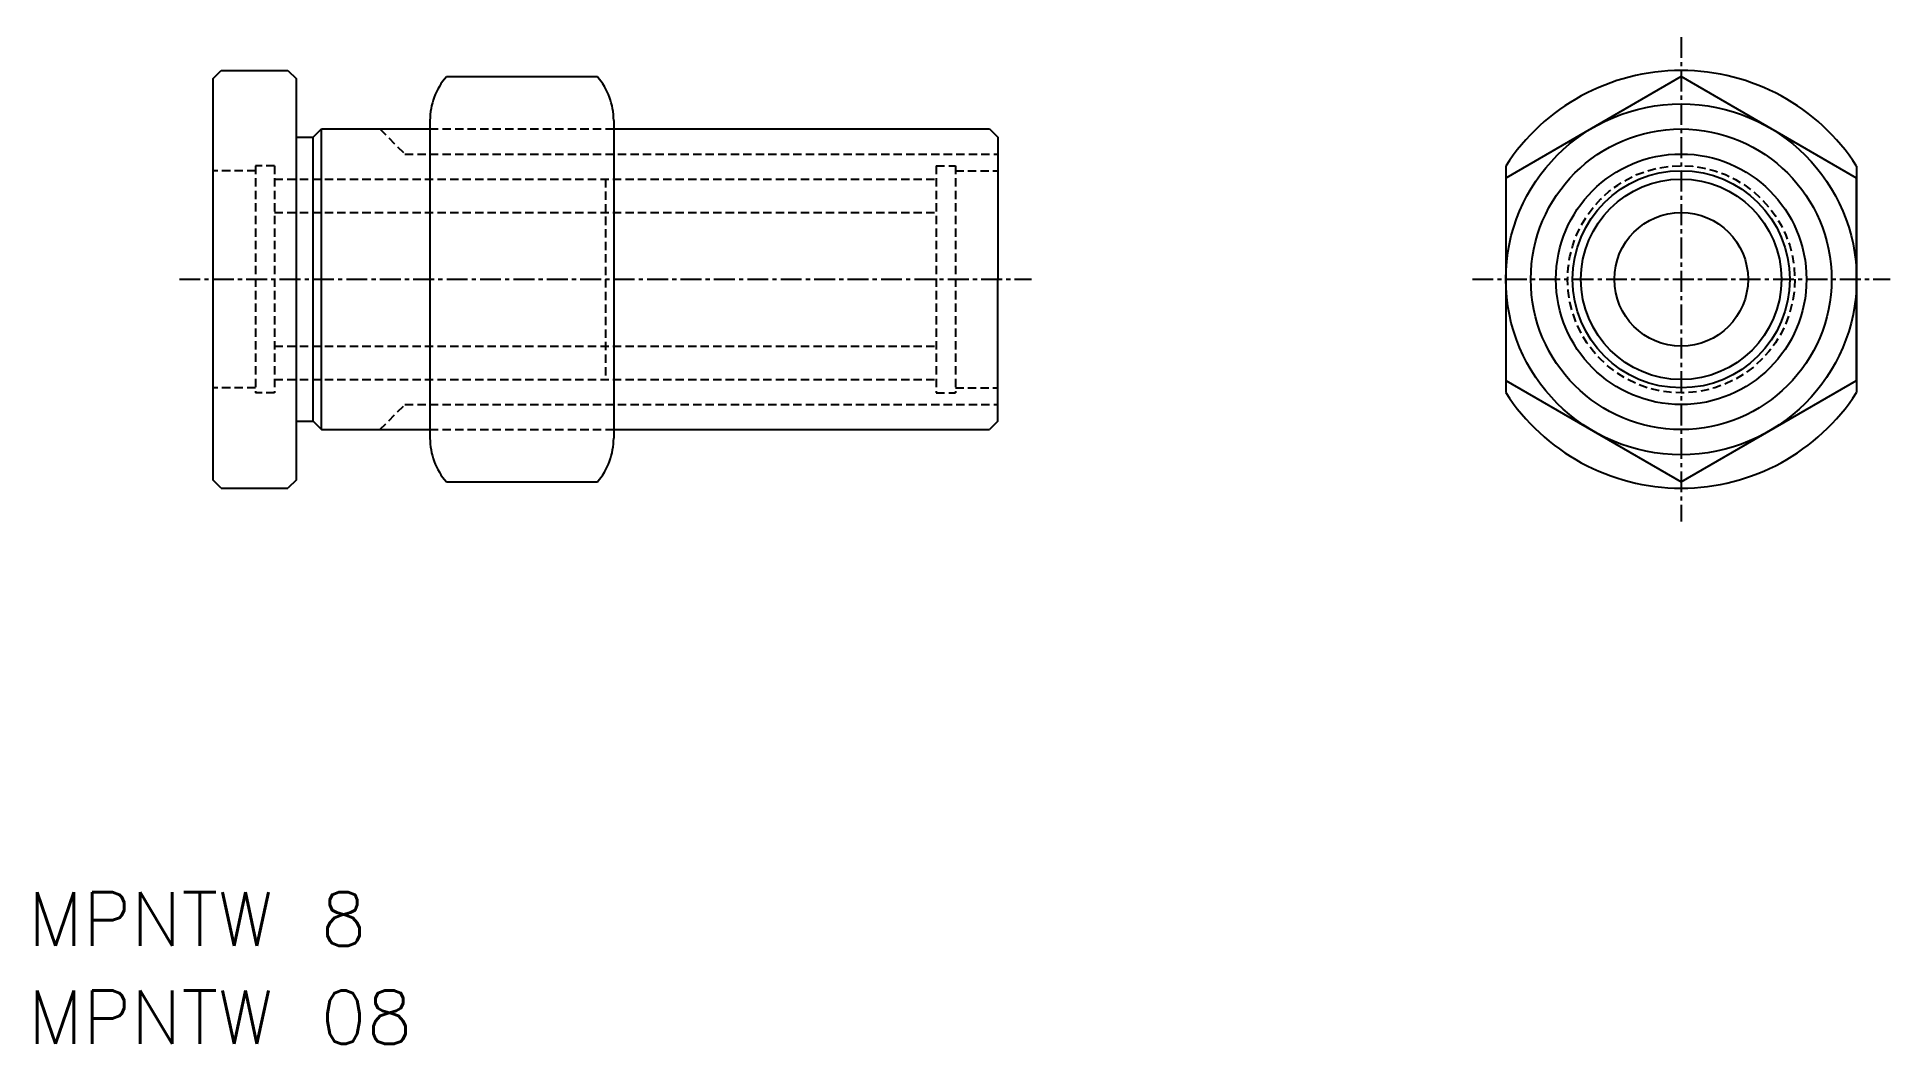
# Model space of a CAD drawing. Extents: x -109 to 2, y -126 to -66.
import ezdxf

# ---------------------------------------------------------------- set-up
doc = ezdxf.new("R2010")
doc.units = 0
doc.linetypes.add('CENTER', pattern=[2, 1.25, -0.25, 0.25, -0.25])
doc.linetypes.add('DASHED', pattern=[0.75, 0.5, -0.25])
doc.layers.get('0').update_dxf_attribs({"linetype": 'CONTINUOUS'})
doc.layers.add('CENTER', color=1, linetype='CENTER')
doc.styles.get("Standard").update_dxf_attribs({"font": 'txt.shx', "bigfont": 'bigfont.shx'})

msp = doc.modelspace()

# ---------------------------------------------------------------- linework, layer by layer
at = {"color": 7, "linetype": 'CONTINUOUS'}
for p, q in [((-98.06, -68.22), (-97.56, -67.72)), ((-98.06, -68.22), (-98.06, -92.22)), ((-97.56, -67.72), (-93.56, -67.72)), ((-93.56, -67.72), (-93.06, -68.22)), ((-93.06, -92.22), (-93.06, -68.22)), ((-84.08, -68.09), (-75.04, -68.09)), ((-85.06, -70.72), (-85.06, -89.72)), ((-74.06, -70.72), (-74.06, -89.72)), ((-93.06, -71.72), (-92.06, -71.72)), ((-92.06, -71.72), (-91.56, -71.22)), ((-92.06, -88.72), (-92.06, -71.72)), ((-91.56, -71.22), (-85.06, -71.22)), ((-91.56, -89.22), (-91.56, -71.22)), ((-74.06, -71.22), (-51.56, -71.22)), ((-51.56, -71.22), (-51.06, -71.72)), ((-51.06, -71.72), (-51.06, -80.22)), ((-20.66, -73.44), (-20.66, -87)), ((0.34, -73.44), (0.34, -87)), ((-51.06, -88.72), (-51.06, -80.22)), ((-93.06, -88.72), (-92.06, -88.72)), ((-92.06, -88.72), (-91.56, -89.22)), ((-51.06, -88.72), (-51.56, -89.22)), ((-91.56, -89.22), (-85.06, -89.22)), ((-74.06, -89.22), (-51.56, -89.22)), ((-97.56, -92.72), (-98.06, -92.22)), ((-97.56, -92.72), (-93.56, -92.72)), ((-93.06, -92.22), (-93.56, -92.72)), ((-84.08, -92.34), (-75.04, -92.34))]:
    msp.add_line(p, q, dxfattribs=at)
at = {"color": 3, "linetype": 'DASHED'}
for p, q in [((-88.06, -71.22), (-86.56, -72.72)), ((-85.06, -71.22), (-74.06, -71.22)), ((-86.56, -72.72), (-51.06, -72.72)), ((-95.51, -73.72), (-98.06, -73.72)), ((-94.36, -73.42), (-95.51, -73.42)), ((-95.51, -73.42), (-95.51, -87.02)), ((-94.36, -73.42), (-94.36, -87.02)), ((-94.36, -74.22), (-54.76, -74.22)), ((-74.56, -74.22), (-74.56, -86.22)), ((-54.76, -73.42), (-53.61, -73.42)), ((-54.76, -73.42), (-54.76, -87.02)), ((-53.61, -73.42), (-53.61, -87.02)), ((-53.61, -73.72), (-51.06, -73.72)), ((-94.36, -76.22), (-54.76, -76.22)), ((-94.36, -84.22), (-54.76, -84.22)), ((-94.36, -86.22), (-54.76, -86.22)), ((-95.51, -86.72), (-98.06, -86.72)), ((-94.36, -87.02), (-95.51, -87.02)), ((-54.76, -87.02), (-53.61, -87.02)), ((-53.61, -86.72), (-51.06, -86.72)), ((-88.06, -89.22), (-86.56, -87.72)), ((-86.56, -87.72), (-51.06, -87.72)), ((-85.06, -89.22), (-74.06, -89.22))]:
    msp.add_line(p, q, dxfattribs=at)
at = {"color": 7, "linetype": 'CONTINUOUS'}
msp.add_lwpolyline([(0.34, -74.16), (-10.16, -68.09), (-20.66, -74.16), (-20.66, -86.28), (-10.16, -92.34), (0.34, -86.28)], close=True, dxfattribs=at)
for radius in [10.5, 9, 6.5, 6, 4]:
    msp.add_circle((-10.16, -80.22), radius, dxfattribs=at)
at = {"color": 3, "linetype": 'CONTINUOUS'}
msp.add_circle((-10.16, -80.22), 7.5, dxfattribs=at)
at = {"color": 3, "linetype": 'DASHED'}
msp.add_circle((-10.16, -80.22), 6.8, dxfattribs=at)
at = {"color": 7, "linetype": 'CONTINUOUS'}
for centre, radius, start, end in [((-81.06, -70.72), 4, 138.9977, 180), ((-78.06, -70.72), 4, 0, 41.0023), ((-10.16, -80.22), 12.5, 32.8599, 147.1401), ((-10.16, -80.22), 12.5, 212.8599, 327.1401), ((-81.06, -89.72), 4, 180, 221.0023), ((-78.06, -89.72), 4, 318.9977, 360)]:
    msp.add_arc(centre, radius, start, end, dxfattribs=at)
at = {"layer": 'CENTER', "color": 1, "linetype": 'CENTER'}
for p, q in [((-10.16, -65.72), (-10.16, -94.72)), ((-100.06, -80.22), (-49.06, -80.22)), ((-22.66, -80.22), (2.34, -80.22))]:
    msp.add_line(p, q, dxfattribs=at)

# ---------------------------------------------------------------- texts
at = {"color": 7, "linetype": 'CONTINUOUS'}
for s, p in [('MPNTW 8', (-109.13, -120.11)), ('MPNTW 08', (-109.13, -125.99))]:
    msp.add_text(s, height=3.2, dxfattribs=at).set_placement(p)

doc.saveas('drawing.dxf')
